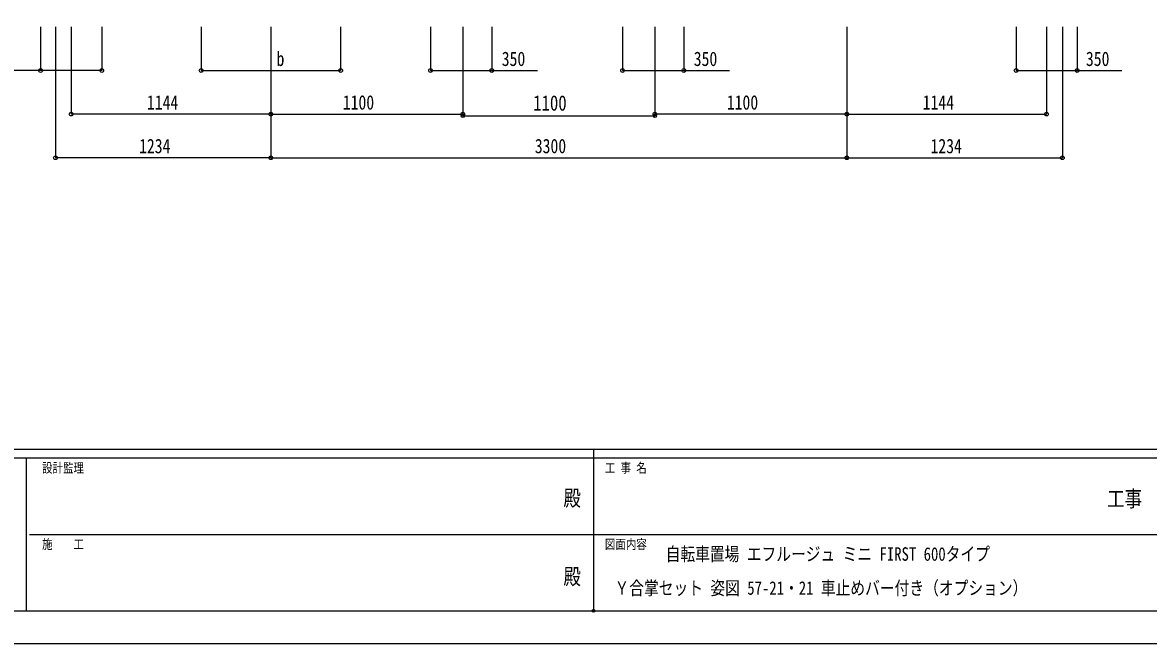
# Model space of a CAD drawing. Units: millimetres, scale not verified. Extents: x -10512 to 10512, y -7425 to 7425.
# Drawn here: x -3283 to 3167, y -7425 to -3866 of the extents above; entities that cross this region are included whole.
import ezdxf
from ezdxf.enums import TextEntityAlignment as Align

# ---------------------------------------------------------------- set-up
doc = ezdxf.new("R2010")
doc.units = ezdxf.units.MM
doc.header["$LTSCALE"] = 30
doc.header["$PDMODE"] = 32
doc.header["$PDSIZE"] = 15
for name, color, linetype in [('0-2_USER1', 3, 'Continuous'), ('0-6_YKK_D', 6, 'Continuous'), ('0-7_YKK_ZWAK', 7, 'Continuous')]:
    doc.layers.add(name, color=color, linetype=linetype)
doc.styles.add('ＭＳ ゴシック', font='')
doc.styles.get('ＭＳ ゴシック').set_extended_font_data('MS Gothic')

msp = doc.modelspace()

# ---------------------------------------------------------------- linework, layer by layer
at = {"layer": '0-6_YKK_D'}
for p, q in [((-3179.16, -3890.74), (-3179.16, -4141.74)), ((-3094.16, -3890.74), (-3094.16, -4641.74)), ((-3004.16, -3890.74), (-3004.16, -4391.74)), ((-2829.16, -3890.74), (-2829.16, -4141.74)), ((-2260.11, -3890.8), (-2260.11, -4141.74)), ((-1860.16, -3890.74), (-1860.16, -4641.74)), ((-1860.16, -3890.74), (-1860.16, -4641.74)), ((-1860.16, -3890.74), (-1860.16, -4391.74)), ((-1860.16, -3890.74), (-1860.16, -4391.74)), ((-1460.36, -3890.8), (-1460.36, -4141.74)), ((-945.16, -3890.74), (-945.16, -4141.74)), ((-760.16, -3890.74), (-760.16, -4391.74)), ((-760.16, -3890.74), (-760.16, -4401.74)), ((-595.16, -3890.74), (-595.16, -4141.74)), ((154.84, -3890.74), (154.84, -4141.74)), ((339.84, -3890.74), (339.84, -4391.74)), ((339.84, -3890.74), (339.84, -4401.74)), ((504.84, -3890.74), (504.84, -4141.74)), ((1439.84, -3890.74), (1439.84, -4641.74)), ((1439.84, -3890.74), (1439.84, -4641.74)), ((1439.84, -3890.74), (1439.84, -4391.74)), ((1439.84, -3890.74), (1439.84, -4391.74)), ((2408.84, -3890.74), (2408.84, -4141.74)), ((2583.84, -3890.74), (2583.84, -4391.74)), ((2673.84, -3890.74), (2673.84, -4641.74)), ((2758.84, -3890.74), (2758.84, -4141.74)), ((-2260.11, -4140.74), (-1460.36, -4140.74)), ((-1860.16, -4390.74), (-3004.16, -4390.74)), ((-1860.16, -4390.74), (-760.16, -4390.74)), ((-760.16, -4400.74), (339.84, -4400.74)), ((1439.84, -4390.74), (339.84, -4390.74)), ((1439.84, -4390.74), (2583.84, -4390.74)), ((-1860.16, -4640.74), (-3094.16, -4640.74)), ((-1860.16, -4640.74), (1439.84, -4640.74)), ((1439.84, -4640.74), (2673.84, -4640.74))]:
    msp.add_line(p, q, dxfattribs=at)
for points in [[(-2829.16, -4140.74), (-3179.16, -4140.74), (-3434.29, -4140.74)], [(-945.16, -4140.74), (-595.16, -4140.74), (-332.69, -4140.74)], [(154.84, -4140.74), (504.84, -4140.74), (767.31, -4140.74)], [(2408.84, -4140.74), (2758.84, -4140.74), (3013.98, -4140.74)]]:
    msp.add_lwpolyline(points, dxfattribs=at)
for centre, radius in [((-3179.16, -4140.74), 10.62), ((-2829.16, -4140.74), 10.62), ((-2260.11, -4140.74), 10.62), ((-1460.36, -4140.74), 10.62), ((-945.16, -4140.74), 10.62), ((-595.16, -4140.74), 10.62), ((154.84, -4140.74), 10.62), ((504.84, -4140.74), 10.62), ((2408.84, -4140.74), 10.62), ((2758.84, -4140.74), 10.62), ((-3004.16, -4390.74), 10.62), ((-1860.16, -4390.74), 10.62), ((-1860.16, -4390.74), 10.62), ((-760.16, -4390.74), 10.62), ((339.84, -4390.74), 10.62), ((1439.84, -4390.74), 10.62), ((1439.84, -4390.74), 10.62), ((2583.84, -4390.74), 10.62), ((-760.16, -4400.74), 10), ((339.84, -4400.74), 10), ((-3094.16, -4640.74), 10.62), ((-1860.16, -4640.74), 10.62), ((-1860.16, -4640.74), 10.62), ((1439.84, -4640.74), 10.62), ((1439.84, -4640.74), 10.62), ((2673.84, -4640.74), 10.62)]:
    msp.add_circle(centre, radius, dxfattribs=at)
at = {"layer": '0-7_YKK_ZWAK'}
for p, q in [((9737.55, -6312.5), (-9762.45, -6312.5)), ((-12.45, -6312.5), (-12.45, -7237.5)), ((-3262.45, -6362.5), (-9762.45, -6362.5)), ((-3262.45, -6362.5), (-3262.45, -7237.5)), ((-12.45, -6362.5), (-3262.45, -6362.5)), ((3237.55, -6362.5), (-12.45, -6362.5)), ((-3243.7, -6800), (-12.45, -6800)), ((-12.45, -6800), (3237.55, -6800)), ((-9762.45, -7237.5), (-3262.45, -7237.5)), ((-3262.45, -7237.5), (-12.45, -7237.5)), ((-12.45, -7237.5), (3237.55, -7237.5))]:
    msp.add_line(p, q, dxfattribs=at)
msp.add_lwpolyline([(-10512.5, -7425), (10512.5, -7425), (10512.5, 7425), (-10512.5, 7425)], close=True, dxfattribs=at)
msp.add_point((-12.45, -7237.5), dxfattribs=at)

# ---------------------------------------------------------------- texts
at = {"layer": '0-2_USER1', "style": 'ＭＳ ゴシック', "width": 0.8}
for s, p in [('自転車置場 エフルージュ ミニ FIRST 600タイプ', (401.38, -6974.06)), ('Ｙ合掌セット 姿図 57-21・21 車止めバー付き（オプション）', (108.45, -7169.06))]:
    msp.add_text(s, height=77.44, dxfattribs=at).set_placement(p, align=Align.BOTTOM_LEFT)
at = {"layer": '0-6_YKK_D', "style": 'ＭＳ ゴシック', "width": 0.8}
for s, height, p in [('b', 82.48, (-1827.71, -4139.74)), ('350', 82.48, (-537.69, -4139.74)), ('350', 82.48, (562.31, -4139.74)), ('350', 82.48, (2808.98, -4139.74)), ('1144', 82.48, (-2570.16, -4389.74)), ('1100', 82.48, (-1448.16, -4389.74)), ('1100', 87.98, (-357.36, -4397.41)), ('1100', 82.48, (751.84, -4389.74)), ('1144', 82.48, (1873.84, -4389.74)), ('1234', 82.48, (-2615.16, -4639.74)), ('3300', 82.48, (-348.16, -4639.74)), ('1234', 82.48, (1918.84, -4639.74))]:
    msp.add_text(s, height=height, dxfattribs=at).set_placement(p, align=Align.BOTTOM_LEFT)
at = {"layer": '0-7_YKK_ZWAK', "style": 'ＭＳ ゴシック', "width": 0.8}
for s, height, p in [('設計監理', 54.99, (-3170.78, -6462.5)), ('工 事 名', 54.99, (53.17, -6462.5)), ('殿', 91.64, (-184.17, -6664.58)), ('工事', 91.64, (2930.83, -6668.66)), ('施\u3000\u3000工', 54.99, (-3170.78, -6900)), ('図面内容', 54.99, (53.17, -6900)), ('殿', 91.64, (-184.17, -7114.58))]:
    msp.add_text(s, height=height, dxfattribs=at).set_placement(p, align=Align.BOTTOM_LEFT)

doc.saveas('drawing.dxf')
